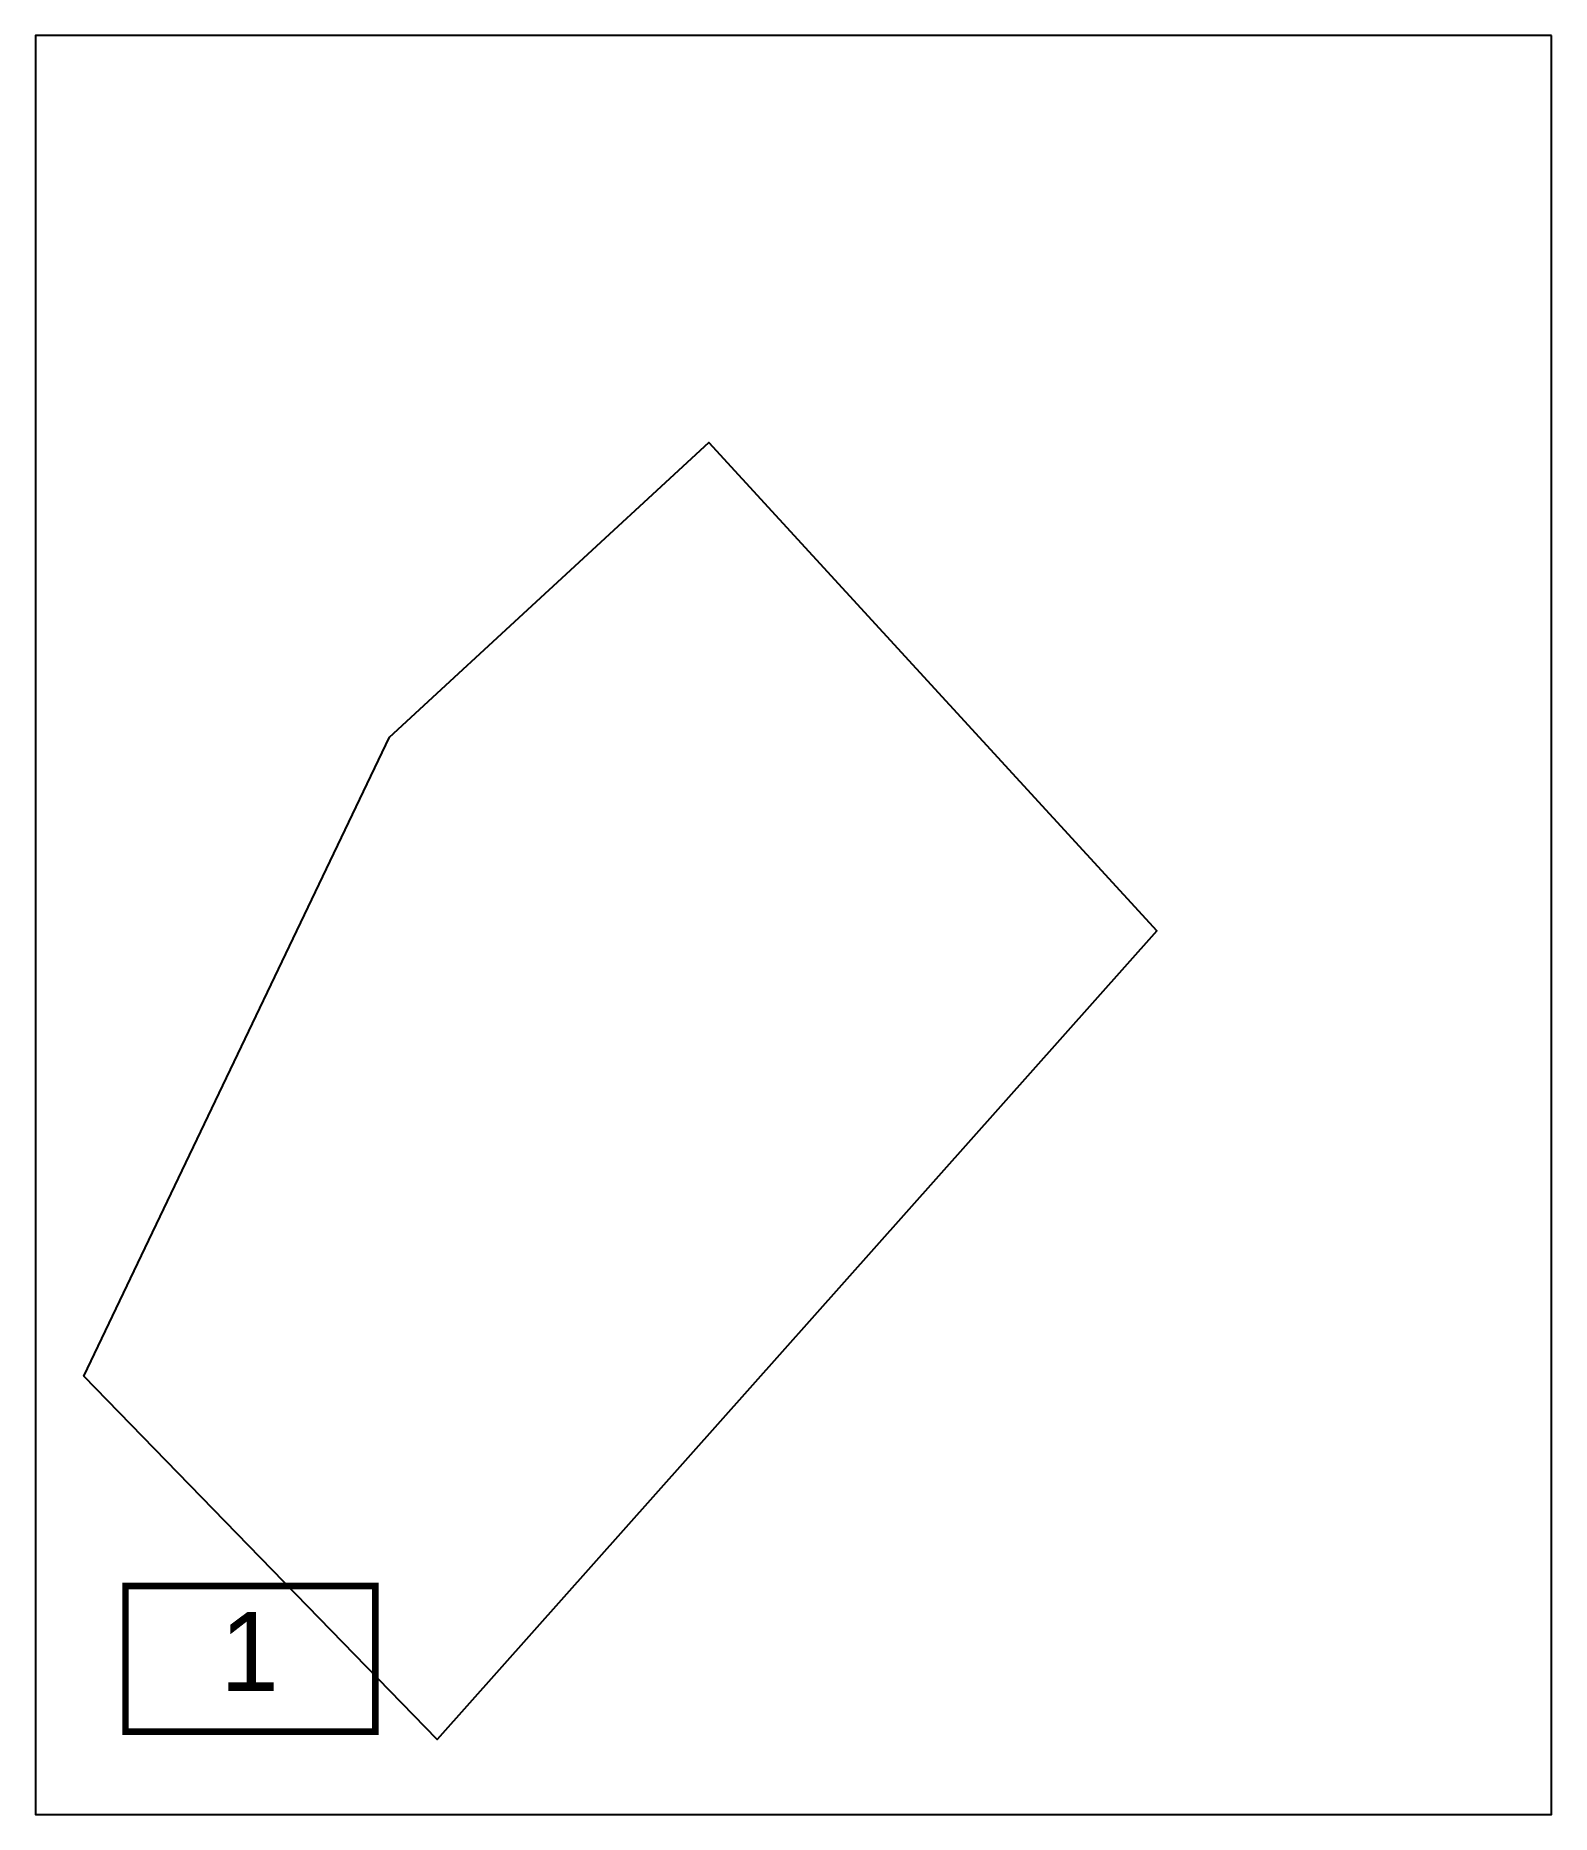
# Model space of a CAD drawing. Extents: x 185981.8 to 186039.3, y 655786.2 to 655853.7.
import ezdxf
from ezdxf.enums import TextEntityAlignment as Align

# ---------------------------------------------------------------- set-up
doc = ezdxf.new("R2010")
doc.units = 0
doc.layers.add('hadpasa', color=255, linetype='Continuous')
doc.layers.add('pgvul1', color=253, linetype='Continuous')
doc.styles.add('style1', font='hebtxt.shx')

# ---------------------------------------------------------------- blocks, each defined once
blk = doc.blocks.new('hadpasa')
at = {"layer": 'hadpasa', "const_width": 0.25}
blk.add_lwpolyline([(-4.821, -2.883), (-4.821, 2.644), (4.655, 2.644), (4.655, -2.883)], close=True, dxfattribs=at)
at = {"style": 'style1'}
blk.add_attdef('PAGE', text='', height=3, dxfattribs=at).set_placement((-0.115, -1.336), align=Align.CENTER)
at = {"style": 'style1', "flags": 1}
for tag, p in [('SIZE', (-1.63, -4.267)), ('SCALE', (-1.595, -5.196)), ('PAGES', (-1.565, -6.311))]:
    blk.add_attdef(tag, p, '', height=0.75, dxfattribs=at)

msp = doc.modelspace()

# ---------------------------------------------------------------- linework, layer by layer
at = {"layer": 'hadpasa'}
msp.add_lwpolyline([(186039.287, 655853.671), (185981.787, 655853.671), (185981.787, 655786.171), (186039.287, 655786.171)], close=True, dxfattribs=at)
at = {"layer": 'pgvul1'}
msp.add_lwpolyline([(185985.67, 655807.09), (185995.21, 655827.05), (186007.33, 655838.23), (186024.32, 655819.7), (185997.02, 655789.02), (185983.62, 655802.8)], close=True, dxfattribs=at)

# ---------------------------------------------------------------- block references
at = {"layer": 'hadpasa'}
msp.add_blockref('hadpasa', (185990.018, 655792.191), dxfattribs=at).add_auto_attribs({'PAGE': '1'})

doc.saveas('drawing.dxf')
